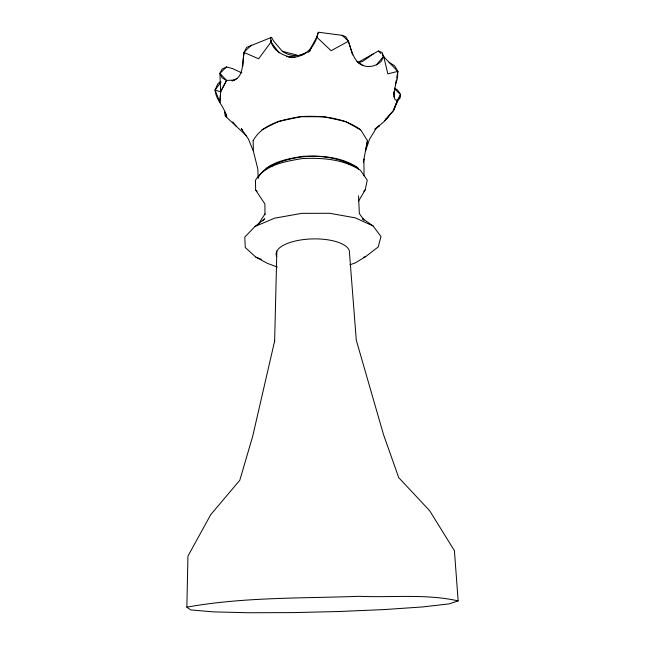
<?xml version="1.0" encoding="UTF-8"?>
<svg xmlns="http://www.w3.org/2000/svg" width="645" height="645" viewBox="0 0 645 645"><rect width="100%" height="100%" fill="white"/><g stroke="black" fill="none" stroke-linecap="round" stroke-linejoin="round"><path stroke-width="0.97" d="M220.606 81.415L217.712 83.947L215.108 90.018C215.688 100.144 225.226 107.28 226.395 117.084L246.471 135.821M394.071 96.903L394.135 91.646L394.071 96.903L395.208 99.862L397.457 100.249L399.892 98.524L400.593 94.589L397.57 89.994L394.547 88.131M276.705 256.557A36.733 14.279 -1.5 0 1 307.48 239.174A36.733 14.279 -1.5 0 1 349.324 250.784L356.29 340.205L383.509 434.593L398.715 477.614L429.602 510.655L454.411 550.645L458.16 600.89L449.081 603.889L422.41 606.961L384.557 609.549L338.48 611.533L292.959 612.605L248.647 612.75L213.366 611.871L190.597 609.896L186.84 607.155L187.953 556.095L210.722 514.67L239.803 480.243L252.647 436.463L274.649 340.971M274.609 341.745L276.85 251.115M236.917 78.553L232.015 80.915C247.438 76.674 239.456 57.107 246.809 47.327L271.553 37.337L273.706 41.167L282.284 51.278L297.651 55.285M383.057 55.962L389.056 62.323L394.571 65.75L397.828 71.361L397.433 78.23L395.498 84.753L393.95 94.525M221.001 81.939L215.108 90.018L219.856 102.394L220.614 91.848L219.937 73.345L222.017 69.16L226.508 66.951L232.555 68.58L241.851 72.917M242.81 66.443L243.858 52.366L251.437 45.069M219.856 102.394L220.687 91.598L226.54 80.415L234.562 80.093M243.858 52.366L258.637 58.8L271.005 42.006L271.222 40.135M395.498 84.753L396.328 79.972M396.659 78.061L397.828 71.361L389.056 62.323M363.369 161.919L367.505 140.61L365.392 151.47L369.545 139.191L375.906 128.879M363.385 161.895L363.941 159.001L364.006 175.835M358.427 201.321L365.207 189.872L367.247 180.165L360.49 170.345C343.325 159.057 322.234 157.638 302.263 158.581C285.259 161.403 265.482 164.507 255.452 180.269L255.654 190.033L264.901 203.981L264.974 214.712M295.128 57.131L286.767 56.478C301.796 60.582 315.873 47.593 317.816 33.072L318.557 32.25L342.068 35.322L345.736 36.717C351.896 46.093 351.17 60.332 362.966 65.524C369.375 67.814 376.47 66.032 381.292 61.299L383.638 56.276L382.05 52.39L378.397 51.003L358.354 62.226M389.749 114.181C386.742 120.518 380.171 124.678 374.914 129.153M310.068 49.584L316.711 37.079L318.557 32.25M386.355 118.18L384.92 120.639L393.539 110.408L397.457 100.249L400.593 94.589L394.361 88.696M397.457 100.249L393.402 110.642L384.92 120.639M393.539 110.408L400.593 94.589M226.508 66.951L219.937 73.345L226.54 80.415L220.614 91.848L215.108 90.018M309.592 50.818L311.712 47.407M258.121 224.492L265.014 213.858M253.162 140.618C262.684 123.526 283.26 119.551 300.965 116.56C321.541 115.495 343.366 117.35 360.595 129.726L367.481 140.739M376.341 64.952L383.638 56.276L382.324 54.962M258.492 176.907C267.957 162.016 286.606 159.017 302.674 156.356C321.508 155.453 341.399 156.84 357.572 167.506L358.644 169.063M265.837 169.288L267.078 167.869C294.289 153.099 330.143 151.76 357.112 167.756M262.692 220.864L264.7 218.8L255.017 226.476L244.769 237.094L245.277 247.551L255.904 257.186L267.49 263.386L277.326 267.062M271.553 37.337L270.658 38.168C270.698 49.012 281.438 55.244 290.903 57.187M363.772 191.154L365.207 189.872M376.801 127.823L379.445 125.686L375.027 129.04M349.937 264.797L355.363 262.854L365.731 256.557L378.196 246.962L381.002 236.554L373.084 225.976L362.377 218.421L363.514 219.913M373.407 53.833L362.764 61.323A22.736 18.237 -42.2 0 1 357.999 62.638M352.541 54.946L348.518 41.199L331.103 50.713L316.711 37.079M261.894 129.806L278.342 121.445L300.973 116.705L324.104 116.761L345.615 121.518L360.571 129.863M348.784 164.185L350.582 163.387M255.017 226.476L274.649 218.163L301.828 213.35L329.635 213.277L355.387 217.857L373.084 225.976M299.49 55.22L306.448 52.64M363.893 257.218L365.731 256.557M397.828 71.361L387.871 73.877L383.638 56.276M186.84 607.155C243.657 596.939 301.892 598.431 359.402 596.319C392.208 597.73 425.877 593.658 458.16 600.89M255.904 257.186L261.314 259.217M270.271 165.273L272.061 166.12M226.54 80.415L222.049 77.795L219.937 73.345M362.966 65.524L356.983 61.436L359.821 63.815M342.068 35.322L348.518 41.199M378.397 51.003L381.018 53.64M255.654 190.033L256.976 191.436M242.601 130.129L241.327 128.645L248.462 139.054L253.421 151.414L253.13 140.489M232.74 121.913L236.376 126.493M271.005 42.006L279.14 52.866M363.982 220.082L359.354 213.6L358.539 195.878M225.686 113.552L226.774 116.447L226.411 115.286M253.388 151.293L257.766 168.684L258.242 178.415M310.301 50.77A22.696 21.261 16.8 0 1 307.762 52.527M304.118 54.253A22.696 21.261 16.8 0 1 282.284 51.278M226.395 117.084L225.097 115.761L224.871 111.996L226.395 117.084"/></g></svg>
